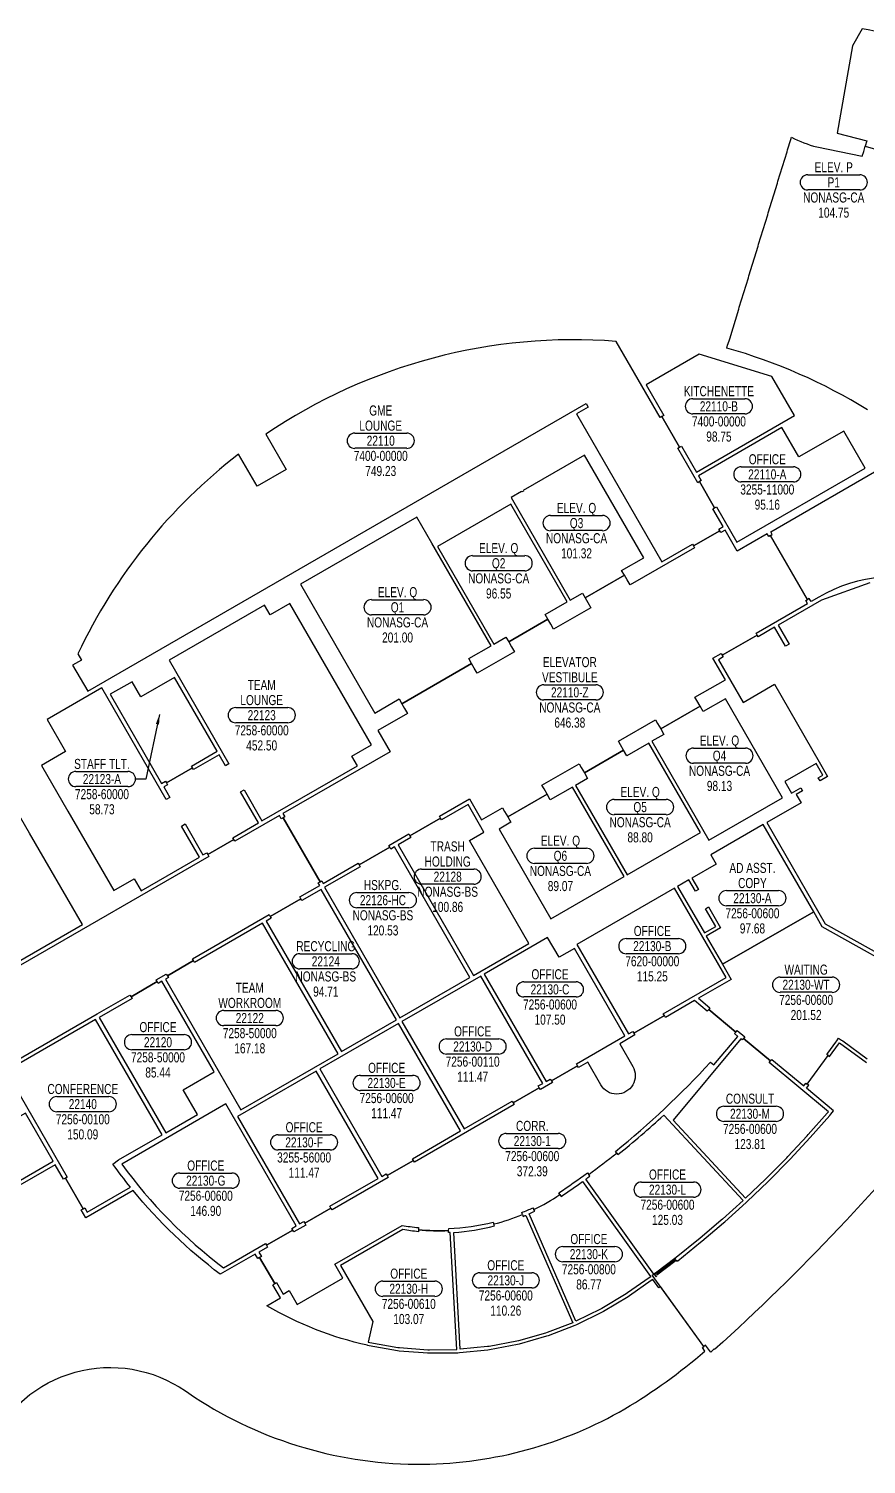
# Model space of a CAD drawing. Extents: x -1348 to 2182, y 5203 to 7501.
# Drawn here: x -132 to 865, y 5599 to 7308 of the extents above; entities that cross this region are included whole.
import ezdxf
from ezdxf.enums import TextEntityAlignment as Align

# ---------------------------------------------------------------- set-up
doc = ezdxf.new("R2010")
doc.units = 0
doc.header["$LTSCALE"] = 48
doc.header["$MEASUREMENT"] = 0
doc.layers.get('0').update_dxf_attribs({"linetype": 'CONTINUOUS'})
for name, color, linetype in [('AREA', 3, 'CONTINUOUS'), ('AREA2', 1, 'CONTINUOUS'), ('COSTC', 6, 'CONTINUOUS'), ('PLINE2', 5, 'CONTINUOUS'), ('ROOMNA', 4, 'CONTINUOUS'), ('ROOMNO', 4, 'CONTINUOUS'), ('ROOMOV', 4, 'CONTINUOUS')]:
    doc.layers.add(name, color=color, linetype=linetype)
doc.dimstyles.get("Standard").update_dxf_attribs({"dimtxt": 0.18, "dimasz": 12, "dimexe": 0.18, "dimexo": 0.0625, "dimgap": 0.09, "dimtad": 0, "dimtih": 1, "dimtoh": 1, "dimdec": 4, "dimzin": 0, "dimtxsty": 'STANDARD', "dimcen": 0.09, "dimazin": 3, "dimtfac": 1, "dimtdec": 4, "dimtofl": 0, "dimtmove": 0, "dimatfit": 3, "dimtolj": 1, "dimtzin": 0})

# ---------------------------------------------------------------- blocks, each defined once
blk = doc.blocks.new('ROOM')
at = {"layer": 'ROOMOV'}
for p, q in [((-31, 9), (31, 9)), ((31, -9), (-31, -9))]:
    blk.add_line(p, q, dxfattribs=at)
for centre, start, end in [((-31, 0), 90, 270), ((31, 0), 270, 90)]:
    blk.add_arc(centre, 9.04, start, end, dxfattribs=at)
at = {"width": 0.75, "flags": 1}
for tag, p in [('FLFIN', (-60, -36)), ('ICRA', (60, -36)), ('FLTYPE', (-60, -48)), ('USER1', (60, -48)), ('FLCOND', (-60, -60)), ('USER2', (60, -60)), ('WLTYPE', (-60, -84)), ('WLFIN', (-60, -72)), ('BLDG', (-24, -84)), ('SITE', (-24, -72)), ('UCODE', (24, -72)), ('UDESC', (24, -84)), ('USER3', (60, -72)), ('USER4', (60, -84)), ('WLCOND', (-60, -96)), ('FLR', (-24, -96)), ('FCODE', (24, -96)), ('USER5', (60, -96)), ('CLTYPE', (-60, -120)), ('CLFIN', (-60, -108)), ('COSTCD', (-24, -108)), ('DEPTD', (-24, -120)), ('DIVISION', (24, -120)), ('FDESC', (24, -108)), ('USER6', (60, -108)), ('USER7', (60, -120)), ('CLCOND', (-60, -132)), ('RDES', (-24, -132)), ('CONTACT', (24, -132)), ('USER8', (60, -132)), ('CLHT', (-60, -144)), ('BASE', (-60, -156)), ('CHDATE', (-24, -144)), ('CBACK', (-24, -156)), ('PRCONTACT', (24, -156)), ('OCCUP', (24, -144)), ('BLOCK2', (60, -156)), ('BLOCK', (60, -144))]:
    blk.add_attdef(tag, text='', height=6, dxfattribs=at).set_placement(p, align=Align.MIDDLE_CENTER)
at = {"layer": 'AREA', "width": 0.75}
blk.add_attdef('AREA', text='', height=12, dxfattribs=at).set_placement((0, -36), align=Align.MIDDLE_CENTER)
at = {"layer": 'AREA2', "width": 0.75}
blk.add_attdef('AREA2', text='', height=12, dxfattribs=at).set_placement((0, -36), align=Align.MIDDLE_CENTER)
at = {"layer": 'COSTC', "width": 0.75}
blk.add_attdef('COSTC', text='', height=12, dxfattribs=at).set_placement((0, -18), align=Align.MIDDLE_CENTER)
at = {"layer": 'ROOMNA', "width": 0.75}
for tag, p in [('RMNAA', (0, 54)), ('RMNAB', (0, 36)), ('RMNAC', (0, 18))]:
    blk.add_attdef(tag, text='', height=12, dxfattribs=at).set_placement(p, align=Align.MIDDLE_CENTER)
at = {"layer": 'ROOMNO', "width": 0.75}
blk.add_attdef('RMNU', text='', height=12, dxfattribs=at).set_placement((0, 0), align=Align.MIDDLE_CENTER)

msp = doc.modelspace()

# ---------------------------------------------------------------- linework, layer by layer
at = {"layer": 'PLINE2', "color": 6}
for points in [[(975.7, 7275.1, 0.044736), (859.8, 7307.5), (848.5, 7287.3), (830.2, 7183.3), (865.5, 7174.1), (863.6, 7167.8), (915.4, 7152.5), (917.3, 7158.8), (927.3, 7155.3)], [(567.1, 6935.3, 0.16996), (150.1, 6824.7), (174.2, 6782.9), (139.6, 6762.9), (117.5, 6801.1, 0.118537), (-73.8, 6563.2), (-69.6, 6555.8), (-80, 6549.8, 0.000014), (-80, 6549.8), (-62, 6518.8), (531.3, 6861.3), (533.7, 6857.1), (519.9, 6849.1), (621.6, 6672.9), (658, 6693.9), (659.3, 6691.8), (690.4, 6709.8), (689.3, 6711.8), (694.4, 6714.8), (682.2, 6736), (684.3, 6737.2), (666.3, 6768.4), (664.2, 6767.1), (640.4, 6808.3), (642.6, 6809.5), (621.6, 6845.9), (619.4, 6844.7)], [(711.8, 6108), (707.9, 6111.2), (709.5, 6113.1), (677.2, 6140), (675.6, 6138.1), (660.5, 6150.7), (625.7, 6130.6), (624.5, 6132.7), (588.1, 6111.7), (589.3, 6109.6), (571.3, 6099.2), (586.8, 6072.2, -1), (548.7, 6050.2), (533.2, 6077.2), (522.3, 6070.9), (521.1, 6073), (489.9, 6055), (491.2, 6052.9), (476.8, 6044.7), (475.6, 6046.8), (444.4, 6028.8), (445.7, 6026.7), (326.9, 5958.1), (325.7, 5960.2), (294.5, 5942.2), (295.7, 5940.1), (228.8, 5901.4), (227.5, 5903.5), (196.4, 5885.5), (197.6, 5883.4), (183.3, 5875.2), (182, 5877.3), (150.9, 5859.3), (152.1, 5857.2), (141.7, 5851.2), (144.7, 5846), (142.6, 5844.7), (160.6, 5813.6), (162.7, 5814.8), (170.5, 5801.2), (177.8, 5805.4), (187.4, 5788.8), (241.8, 5820.2), (232.3, 5836.8), (312.3, 5883, 0.019217), (331.7, 5880.3), (331.6, 5877.8, 0.034934), (367.6, 5876.7), (367.7, 5879.2, 0.052583), (420.7, 5886.9), (421.5, 5884.6, 0.034934), (455.7, 5895.9), (454.9, 5898.3, 0.013701), (467.7, 5903.9), (468.9, 5901.8, 0.034934), (500.2, 5919.6), (499, 5921.7, 0.010493), (532.9, 5945.5), (534.4, 5943.6, 0.010608), (567.7, 5969.1), (566.2, 5971.1, 0.039359), (679.4, 6077.3), (683.5, 6074)], [(-52.6, 6128), (-159.3, 6066.4), (-86.5, 5940.3), (-88.6, 5939.1), (-67.6, 5902.7), (-65.5, 5903.9), (-62.5, 5898.7), (-11.1, 5928.4, -0.01428), (-32.1, 5956), (-25.2, 5960.9), (26.6, 5990.8)], [(102.3, 6027.5), (-21.6, 5955.9, 0.072585), (99.6, 5832.5), (149.6, 5861.4), (150.9, 5859.3), (182, 5877.3), (180.8, 5879.4), (186, 5882.4)], [(623.7, 6014.2), (718.1, 5912.4), (693.7, 5890.4), (693.7, 5890.4), (692.2, 5889.1), (692.2, 5889.1), (666.5, 5867.2), (666.5, 5867.2), (664.9, 5866), (664.9, 5866), (638.5, 5844.8), (638.5, 5844.8), (636.9, 5843.6), (614, 5826.2), (612.1, 5824.8), (530.8, 5937.9, 0.015606), (535.9, 5941.7), (534.4, 5943.6, 0.010608), (567.7, 5969.1), (569.2, 5967.2, 0.01812)], [(526.8, 5935.1), (608, 5822.1), (608.1, 5822.2), (608.3, 5821.9), (606.4, 5820.5), (606.4, 5820.5), (580.5, 5802.6), (578.9, 5801.5), (578.9, 5801.5), (550.1, 5784), (550.1, 5784), (548.3, 5783.1), (548.3, 5783.1), (519.2, 5768.8), (463.5, 5896.6), (463.5, 5896.6, 0.007042), (470.1, 5899.7), (468.9, 5901.8, 0.034934), (500.2, 5919.6), (501.4, 5917.5, 0.007782)], [(459.6, 5894.9), (515.3, 5767.1), (484.9, 5755.4), (484.9, 5755.4), (483, 5754.8), (483, 5754.8), (450.7, 5745.6), (450.7, 5745.6), (448.8, 5745.1), (448.8, 5745.1), (415.7, 5738.9), (415.7, 5738.9), (413.7, 5738.6), (413.7, 5738.6), (381.4, 5735.4), (373.8, 5874.6), (373.8, 5874.6, 0.047211), (422.3, 5882.3), (421.5, 5884.6, 0.034934), (455.7, 5895.9), (456.4, 5893.6, 0.00326)], [(369.6, 5874.4, -0.001925), (367.6, 5874.3), (367.6, 5876.7, -0.034934), (331.6, 5877.8), (331.6, 5875.4, -0.017833), (313.2, 5877.9), (238.9, 5835), (277.2, 5768.6), (271.8, 5743.9), (273.9, 5743.4), (307.3, 5737.7), (309.1, 5737.5), (342.8, 5734.9), (344.7, 5734.8), (377.2, 5735.1)]]:
    msp.add_lwpolyline(points, format="xyb", close=True, dxfattribs=at)
for points in [[(866.2, 6854, 0.068593), (698.9, 6927.3, -0.017852), (698.8, 6927.4), (699.8, 6930.6), (701.5, 6936.1), (702.2, 6938.5), (713, 6973.6), (713.7, 6976), (724.5, 7011.1), (725.2, 7013.4), (736, 7048.5), (736.7, 7050.9), (747.5, 7086), (748.2, 7088.4), (759, 7123.5), (759.7, 7125.9), (770.5, 7161), (771.2, 7163.4), (774.9, 7175.5), (775.8, 7178.4, 0.051203), (805.9, 7166.7), (860.1, 7155.9), (861.8, 7161.4), (863.6, 7167.8), (915.4, 7152.5)], [(961.3, 6643.8, 0.225964), (808.3, 6630.9), (799.1, 6625.6), (796.9, 6629.3), (794.8, 6628.1), (750.8, 6704.3), (752.9, 6705.5), (751.2, 6708.5), (889.8, 6788.6)], [(1202.3, 6376.1, -0.078238), (684.3, 5735.1), (683.6, 5735.9), (679.6, 5732.2), (679.4, 5732.4), (673.6, 5740.4), (671.6, 5738.9), (610.1, 5823.6), (612, 5825), (612.1, 5824.8), (612.4, 5825), (614.9, 5821.7), (612.5, 5825), (613.5, 5825.8), (636.9, 5843.5), (637.9, 5842.2), (615.1, 5824.8), (615.5, 5824.2), (638.4, 5841.6), (639.4, 5840.3), (640.3, 5840.9), (667.5, 5862.8), (669, 5864), (669, 5864), (669, 5864), (694.9, 5886), (694.9, 5886), (696.4, 5887.3), (696.4, 5887.3), (721.7, 5910.1), (723.1, 5911.4), (723.1, 5911.4), (747.7, 5934.9), (749.1, 5936.3), (749.1, 5936.3), (773, 5960.5), (774.4, 5961.9), (774.4, 5961.9), (798.2, 5987.5), (821.4, 6013.8), (822.6, 6015.3, 0.112828), (822.7, 6015.3), (822.5, 6015.4), (825.9, 6019.5), (793.6, 6046.3), (796.3, 6050), (794.6, 6051.2), (819.3, 6085.1), (821, 6083.9), (831.7, 6098.6), (832.9, 6100.2), (834.4, 6099.1), (863.5, 6078.1), (865.1, 6076.9)], [(-178.4, 5621.5, -0.468787), (54.2, 5685.8), (65.1, 5678.6, 0.148701), (337.4, 5598.7, 0.129722), (577.4, 5664.6, 0.044269), (672.7, 5733.3), (669.7, 5737.5), (671.6, 5738.9), (619.9, 5810.1), (617.9, 5808.7), (610.7, 5818.5), (608.8, 5817.2), (582.8, 5799.2), (581.2, 5798), (552.1, 5780.4), (552.1, 5780.4), (550.3, 5779.5), (519.8, 5764.5), (518, 5763.7), (486.2, 5751.5), (484.3, 5750.9), (451.7, 5741.6), (449.7, 5741.1), (416.3, 5734.8), (414.3, 5734.5), (380.5, 5731.1), (378.5, 5731), (344.5, 5730.7), (342.5, 5730.7), (337.4, 5731.1), (308.7, 5733.4), (306.7, 5733.7), (273.2, 5739.4), (271, 5739.8), (271.1, 5740.3, -0.080332), (151.3, 5787.3), (167.5, 5796.7), (158.5, 5812.3), (160.6, 5813.6), (142.6, 5844.7), (140.5, 5843.5), (137.5, 5848.7), (95.8, 5824.7, -0.059496), (-8, 5924.5), (-64.2, 5892.1), (-69.7, 5901.5), (-67.6, 5902.7), (-88.6, 5939.1), (-90.7, 5937.9), (-100.7, 5955.2), (-169.3, 5915.6)]]:
    msp.add_lwpolyline(points, format="xyb", dxfattribs=at)
for points in [[(752.4, 6893.3), (665.7, 6920), (602.6, 6883.6), (623.7, 6847.1), (621.6, 6845.9), (642.6, 6809.5), (644.7, 6810.7), (662.7, 6779.5), (779.3, 6846.9)], [(838, 6828.6), (784.5, 6797.7), (764.3, 6832.6), (665.1, 6775.3), (668.4, 6769.6), (666.3, 6768.4), (684.3, 6737.2), (686.4, 6738.4), (710.8, 6696.2), (863.5, 6784.4)], [(529.5, 6799.9), (456.3, 6757.7), (456.7, 6757.1), (454.9, 6756.1), (454.5, 6756.7), (442, 6749.4), (512.5, 6627.3), (526.8, 6635.6), (530.1, 6630), (576.8, 6657), (573.6, 6662.6), (600, 6677.8)], [(441.6, 6741.7), (354.3, 6691.3), (421.6, 6574.8), (435.9, 6583.1), (439.1, 6577.5), (485.9, 6604.5), (482.6, 6610.1), (508.9, 6625.2)], [(347.6, 6694.9), (329.6, 6726.1), (191.1, 6646.1), (279.6, 6492.8), (308.6, 6509.6), (311.8, 6504), (395, 6552), (391.7, 6557.6), (418.1, 6572.8), (347.6, 6694.9)], [(794.8, 6623.1), (792.7, 6626.9), (794.8, 6628.1), (750.8, 6704.3), (748.7, 6703.1), (746.9, 6706.1), (711.3, 6685.5), (696.9, 6710.6), (691.7, 6707.6), (690.4, 6709.8), (659.3, 6691.8), (660.5, 6689.7), (583.6, 6645.3), (580.1, 6651.3), (576.8, 6657), (530.1, 6630), (533.3, 6624.3), (536.8, 6618.3), (492.6, 6592.8), (489.1, 6598.8), (485.9, 6604.5), (439.1, 6577.5), (442.4, 6571.8), (445.9, 6565.8), (401.7, 6540.2), (398.2, 6546.3), (398.2, 6546.3), (395, 6552), (311.8, 6504), (315.1, 6498.3), (315, 6498.3), (318.5, 6492.2), (283.4, 6472), (297.9, 6446.8), (170.4, 6373.2), (172.7, 6369.3), (170.5, 6368.1), (214.5, 6291.9), (216.7, 6293.1), (218.4, 6290.1), (260.1, 6314.2), (261.3, 6312), (297.7, 6333), (296.5, 6335.2), (320.3, 6348.9), (321.5, 6346.8), (357.9, 6367.8), (356.6, 6369.9), (392.5, 6390.6), (406.8, 6365.8), (431.9, 6380.1), (434.3, 6375.8), (438.1, 6369.2), (484.9, 6396.1), (481.2, 6402.6), (478.7, 6406.9), (523.1, 6432.3), (525.4, 6428.1), (529.2, 6421.6), (575.9, 6448.5), (572.2, 6455.1), (569.7, 6459.4), (614, 6484.8), (616.4, 6480.6), (620.1, 6474), (666.9, 6500.9), (663.1, 6507.6), (663.1, 6507.6), (660.9, 6511.6), (697.2, 6532.3), (682.3, 6558.1), (692.1, 6563.8), (693.3, 6561.7), (734.9, 6585.7), (733.7, 6587.8)], [(178.6, 6623.2), (155.2, 6609.7), (148.5, 6621.3), (35, 6555.8), (106.1, 6432.5), (101.9, 6430.1), (94.4, 6443), (64, 6425.5), (62.8, 6427.6), (31.6, 6409.6), (32.8, 6407.5), (28.4, 6404.9), (35.7, 6392.2), (31.5, 6389.8), (-45.3, 6522.8), (-110.5, 6485.1), (-88.6, 6447.1), (-117.2, 6430.6), (-85.7, 6376), (-85.7, 6376), (-31.1, 6281.5), (-6.8, 6295.6), (1.4, 6281.3), (70.9, 6321.4), (49.6, 6358.3), (53.9, 6360.8), (75.2, 6323.9), (79.6, 6326.4), (80.8, 6324.4), (112, 6342.4), (110.8, 6344.4), (141.2, 6362), (119.9, 6398.9), (124.1, 6401.3), (145.4, 6364.4), (259, 6430), (252.4, 6441.4), (275.8, 6454.9)], [(41.2, 6535.2), (1.2, 6512), (-9.3, 6530.2), (-35.3, 6515.2), (25.9, 6409.1), (30.4, 6411.7), (31.6, 6409.6), (62.8, 6427.6), (61.6, 6429.7), (92, 6447.3)], [(697.1, 6509.7), (670.6, 6494.6), (666.9, 6500.9), (620.1, 6474), (623.9, 6467.4), (609.6, 6459.2), (677.5, 6341.6), (765, 6392.1)], [(605.9, 6457.1), (579.6, 6442.1), (575.9, 6448.5), (529.2, 6421.6), (533, 6414.9), (518.7, 6406.7), (580.1, 6300.3), (667.3, 6350.7)], [(515.2, 6404.7), (488.7, 6389.6), (484.9, 6396.1), (438.1, 6369.2), (441.8, 6362.8), (427.6, 6354.6), (489.2, 6247.9), (576.6, 6298.3)], [(-131.2, 6349.8), (-153.4, 6388.3), (-293.7, 6307.3), (-208.7, 6160), (-181, 6176), (-179.8, 6173.9), (-143.4, 6194.9), (-144.6, 6197), (-68.4, 6241), (-131.2, 6349.8)], [(392.3, 6341.1), (409.6, 6351.1), (390.7, 6383.9), (359.1, 6365.7), (357.9, 6367.8), (321.5, 6346.8), (322.7, 6344.7), (307.5, 6335.9), (397.2, 6180.4), (463.1, 6218.5)], [(742.2, 6360.1), (679.8, 6324.1), (686.2, 6313), (657.3, 6296.3), (665.1, 6282.8), (661.4, 6280.7), (653.6, 6294.2), (640.2, 6286.5), (672.2, 6231.1), (685.6, 6238.8), (673.4, 6259.9), (677.1, 6262), (691.4, 6237.2), (674.3, 6227.4), (693.7, 6193.8), (802.2, 6256.2)], [(303.2, 6333.4), (298.9, 6330.9), (297.7, 6333), (261.3, 6312), (262.5, 6309.9), (220, 6285.4), (309.7, 6129.9), (393, 6178)], [(215.8, 6282.9), (192.9, 6269.7), (191.7, 6271.8), (155.3, 6250.8), (156.5, 6248.7), (150.5, 6245.2), (240.2, 6089.8), (305.5, 6127.5)], [(636.5, 6284.3), (520.3, 6217.2), (581.7, 6110.8), (586.9, 6113.8), (588.1, 6111.7), (624.5, 6132.7), (623.2, 6134.8), (697.9, 6177.9)], [(146.2, 6242.8), (65.1, 6196), (63.9, 6198.1), (32.8, 6180.1), (34, 6178), (30.5, 6176), (120.3, 6020.5), (236, 6087.3)], [(517.3, 6212.6), (499.1, 6202.1), (485.4, 6225.7), (465.6, 6214.3), (410, 6182.2), (483.8, 6054.3), (488.7, 6057.2), (489.9, 6055), (521.1, 6073), (519.9, 6075.2), (577.5, 6108.4)], [(26.3, 6173.5), (21.8, 6171), (20.6, 6173.1), (-10.5, 6155.1), (-9.3, 6153), (-48.4, 6130.4), (30.8, 5993.3), (68.6, 6015.1), (51.6, 6044.4), (88.5, 6065.7), (87.7, 6067.2), (87.7, 6067.2)], [(405.8, 6179.7), (312.1, 6125.7), (386, 5997.8), (443.2, 6030.9), (444.4, 6028.8), (475.6, 6046.8), (474.4, 6048.9), (479.6, 6051.9)], [(307.9, 6123.2), (214.3, 6069.2), (288.1, 5941.3), (293.3, 5944.3), (294.5, 5942.2), (325.7, 5960.2), (324.5, 5962.3), (381.7, 5995.4)], [(749.2, 6076.9), (750.8, 6078.7), (718.5, 6105.6), (717, 6103.7), (715.5, 6104.9), (635.1, 6008.1), (721.2, 5915.3), (744.8, 5937.9), (746.2, 5939.2), (770.1, 5963.4), (771.4, 5964.8), (794.5, 5989.6), (795.8, 5991), (818.3, 6016.5), (819.7, 6018.2)], [(-103.1, 5959.4), (-136.1, 6016.6), (-154.3, 6006.1), (-181.7, 6053.5), (-270.1, 6002.4), (-209.7, 5897.9), (-206.4, 5899.8), (-205.2, 5897.7), (-170.5, 5917.7), (-171.7, 5919.8)], [(210.1, 6066.7), (116.4, 6012.7), (190.2, 5884.8), (195.1, 5887.7), (196.4, 5885.5), (227.5, 5903.5), (226.3, 5905.7), (283.9, 5938.9)]]:
    msp.add_lwpolyline(points, close=True, dxfattribs=at)
for points in [[(869.1, 6647.9), (811.5, 6627.1), (759.9, 6597.3), (772.9, 6574.8), (768.7, 6572.4), (755.7, 6594.9), (736.1, 6583.6), (734.9, 6585.7), (693.3, 6561.7), (694.6, 6559.6), (688.9, 6556.3), (718.2, 6505.6), (755.4, 6527.1), (808.7, 6434.9), (818.8, 6417.4), (809.8, 6412.3), (807.7, 6415.9), (813, 6419), (805, 6432.8), (767.8, 6411.3), (775.8, 6397.5), (786.9, 6403.9), (789, 6400.3), (781.5, 6395.9), (787.2, 6386.1), (746.4, 6362.5), (816, 6242), (904.8, 6192.2)], [(-276.2, 6004.5), (-50.8, 6134.6), (-11.8, 6157.2), (-10.5, 6155.1), (20.6, 6173.1), (19.4, 6175.2), (31.5, 6182.2), (32.8, 6180.1), (63.9, 6198.1), (62.7, 6200.2), (154.1, 6253), (155.3, 6250.8), (191.7, 6271.8), (190.4, 6274), (214.2, 6287.7), (212.4, 6290.7), (214.5, 6291.9), (170.5, 6368.1), (168.4, 6366.9), (166.2, 6370.8), (113.2, 6340.2), (112, 6342.4), (80.8, 6324.4), (82.1, 6322.2), (-142.1, 6192.8)], [(930.2, 6172.4), (812.4, 6238.4), (802.2, 6256.2), (693.7, 6193.8), (704.1, 6175.8), (665, 6153.3), (678.7, 6141.8), (677.2, 6140), (709.5, 6113.1), (711, 6115), (720.1, 6107.5), (718.5, 6105.6), (750.8, 6078.7), (752.4, 6080.6), (790.4, 6049), (792.9, 6052.4), (794.6, 6051.2), (819.3, 6085.1), (817.7, 6086.3), (818.9, 6087.9), (818.9, 6087.9), (828.4, 6101), (828.4, 6101), (829.6, 6102.7), (831.9, 6105.9), (835.2, 6103.5), (835.3, 6103.6), (836.9, 6102.5), (865.9, 6081.4)]]:
    msp.add_lwpolyline(points, dxfattribs=at)

# ---------------------------------------------------------------- block references
at = {"layer": 'ROOMNO'}
ref = msp.add_blockref('ROOM', (826.1, 7124.6), dxfattribs=at)
ref.add_attrib('RMNU', 'P1', dxfattribs={"height": 12, "width": 0.75}).set_placement((826.1, 7124.6), align=Align.MIDDLE_CENTER)
ref.add_attrib('RMNAC', 'ELEV. P', dxfattribs={"layer": 'ROOMNA', "height": 12, "width": 0.75}).set_placement((826.1, 7142.6), align=Align.MIDDLE_CENTER)
ref.add_attrib('COSTC', 'NONASG-CA', dxfattribs={"layer": 'COSTC', "height": 12, "width": 0.75}).set_placement((826.1, 7106.6), align=Align.MIDDLE_CENTER)
ref.add_attrib('AREA2', '104.75', dxfattribs={"layer": 'AREA2', "height": 12, "width": 0.75}).set_placement((826.1, 7088.6), align=Align.MIDDLE_CENTER)
ref = msp.add_blockref('ROOM', (689.4, 6858), dxfattribs=at)
ref.add_attrib('RMNU', '22110-B', dxfattribs={"height": 12, "width": 0.75}).set_placement((689.4, 6858), align=Align.MIDDLE_CENTER)
ref.add_attrib('RMNAC', 'KITCHENETTE', dxfattribs={"layer": 'ROOMNA', "height": 12, "width": 0.75}).set_placement((689.4, 6876), align=Align.MIDDLE_CENTER)
ref.add_attrib('COSTC', '7400-00000', dxfattribs={"layer": 'COSTC', "height": 12, "width": 0.75}).set_placement((689.4, 6840), align=Align.MIDDLE_CENTER)
ref.add_attrib('AREA2', '98.75', dxfattribs={"layer": 'AREA2', "height": 12, "width": 0.75}).set_placement((689.4, 6822), align=Align.MIDDLE_CENTER)
ref = msp.add_blockref('ROOM', (286.8, 6817), dxfattribs=at)
ref.add_attrib('RMNU', '22110', dxfattribs={"height": 12, "width": 0.75}).set_placement((286.8, 6817), align=Align.MIDDLE_CENTER)
ref.add_attrib('RMNAB', 'GME', dxfattribs={"layer": 'ROOMNA', "height": 12, "width": 0.75}).set_placement((286.8, 6853), align=Align.MIDDLE_CENTER)
ref.add_attrib('RMNAC', 'LOUNGE', dxfattribs={"layer": 'ROOMNA', "height": 12, "width": 0.75}).set_placement((286.8, 6835), align=Align.MIDDLE_CENTER)
ref.add_attrib('COSTC', '7400-00000', dxfattribs={"layer": 'COSTC', "height": 12, "width": 0.75}).set_placement((286.8, 6799), align=Align.MIDDLE_CENTER)
ref.add_attrib('AREA2', '749.23', dxfattribs={"layer": 'AREA2', "height": 12, "width": 0.75}).set_placement((286.8, 6781), align=Align.MIDDLE_CENTER)
ref = msp.add_blockref('ROOM', (747, 6777), dxfattribs=at)
ref.add_attrib('RMNU', '22110-A', dxfattribs={"height": 12, "width": 0.75}).set_placement((747, 6777), align=Align.MIDDLE_CENTER)
ref.add_attrib('RMNAC', 'OFFICE', dxfattribs={"layer": 'ROOMNA', "height": 12, "width": 0.75}).set_placement((747, 6795), align=Align.MIDDLE_CENTER)
ref.add_attrib('COSTC', '3255-11000', dxfattribs={"layer": 'COSTC', "height": 12, "width": 0.75}).set_placement((747, 6759), align=Align.MIDDLE_CENTER)
ref.add_attrib('AREA2', '95.16', dxfattribs={"layer": 'AREA2', "height": 12, "width": 0.75}).set_placement((747, 6741), align=Align.MIDDLE_CENTER)
ref = msp.add_blockref('ROOM', (519.9, 6719), dxfattribs=at)
ref.add_attrib('RMNU', 'Q3', dxfattribs={"height": 12, "width": 0.75}).set_placement((519.9, 6719), align=Align.MIDDLE_CENTER)
ref.add_attrib('RMNAC', 'ELEV. Q', dxfattribs={"layer": 'ROOMNA', "height": 12, "width": 0.75}).set_placement((519.9, 6737), align=Align.MIDDLE_CENTER)
ref.add_attrib('COSTC', 'NONASG-CA', dxfattribs={"layer": 'COSTC', "height": 12, "width": 0.75}).set_placement((519.9, 6701), align=Align.MIDDLE_CENTER)
ref.add_attrib('AREA2', '101.32', dxfattribs={"layer": 'AREA2', "height": 12, "width": 0.75}).set_placement((519.9, 6683), align=Align.MIDDLE_CENTER)
ref = msp.add_blockref('ROOM', (427.2, 6671.2), dxfattribs=at)
ref.add_attrib('RMNU', 'Q2', dxfattribs={"height": 12, "width": 0.75}).set_placement((427.2, 6671.2), align=Align.MIDDLE_CENTER)
ref.add_attrib('RMNAC', 'ELEV. Q', dxfattribs={"layer": 'ROOMNA', "height": 12, "width": 0.75}).set_placement((427.2, 6689.2), align=Align.MIDDLE_CENTER)
ref.add_attrib('COSTC', 'NONASG-CA', dxfattribs={"layer": 'COSTC', "height": 12, "width": 0.75}).set_placement((427.2, 6653.2), align=Align.MIDDLE_CENTER)
ref.add_attrib('AREA2', '96.55', dxfattribs={"layer": 'AREA2', "height": 12, "width": 0.75}).set_placement((427.2, 6635.2), align=Align.MIDDLE_CENTER)
ref = msp.add_blockref('ROOM', (306.8, 6618.8), dxfattribs=at)
ref.add_attrib('RMNU', 'Q1', dxfattribs={"height": 12, "width": 0.75}).set_placement((306.8, 6618.8), align=Align.MIDDLE_CENTER)
ref.add_attrib('RMNAC', 'ELEV. Q', dxfattribs={"layer": 'ROOMNA', "height": 12, "width": 0.75}).set_placement((306.8, 6636.8), align=Align.MIDDLE_CENTER)
ref.add_attrib('COSTC', 'NONASG-CA', dxfattribs={"layer": 'COSTC', "height": 12, "width": 0.75}).set_placement((306.8, 6600.8), align=Align.MIDDLE_CENTER)
ref.add_attrib('AREA2', '201.00', dxfattribs={"layer": 'AREA2', "height": 12, "width": 0.75}).set_placement((306.8, 6582.8), align=Align.MIDDLE_CENTER)
ref = msp.add_blockref('ROOM', (511.9, 6517.5), dxfattribs=at)
ref.add_attrib('RMNU', '22110-Z', dxfattribs={"height": 12, "width": 0.75}).set_placement((511.9, 6517.5), align=Align.MIDDLE_CENTER)
ref.add_attrib('RMNAB', 'ELEVATOR', dxfattribs={"layer": 'ROOMNA', "height": 12, "width": 0.75}).set_placement((511.9, 6553.5), align=Align.MIDDLE_CENTER)
ref.add_attrib('RMNAC', 'VESTIBULE', dxfattribs={"layer": 'ROOMNA', "height": 12, "width": 0.75}).set_placement((511.9, 6535.5), align=Align.MIDDLE_CENTER)
ref.add_attrib('COSTC', 'NONASG-CA', dxfattribs={"layer": 'COSTC', "height": 12, "width": 0.75}).set_placement((511.9, 6499.5), align=Align.MIDDLE_CENTER)
ref.add_attrib('AREA2', '646.38', dxfattribs={"layer": 'AREA2', "height": 12, "width": 0.75}).set_placement((511.9, 6481.5), align=Align.MIDDLE_CENTER)
ref = msp.add_blockref('ROOM', (145.1, 6490.3), dxfattribs=at)
ref.add_attrib('RMNU', '22123', dxfattribs={"height": 12, "width": 0.75}).set_placement((145.1, 6490.3), align=Align.MIDDLE_CENTER)
ref.add_attrib('RMNAB', 'TEAM', dxfattribs={"layer": 'ROOMNA', "height": 12, "width": 0.75}).set_placement((145.1, 6526.3), align=Align.MIDDLE_CENTER)
ref.add_attrib('RMNAC', 'LOUNGE', dxfattribs={"layer": 'ROOMNA', "height": 12, "width": 0.75}).set_placement((145.1, 6508.3), align=Align.MIDDLE_CENTER)
ref.add_attrib('COSTC', '7258-60000', dxfattribs={"layer": 'COSTC', "height": 12, "width": 0.75}).set_placement((145.1, 6472.3), align=Align.MIDDLE_CENTER)
ref.add_attrib('AREA2', '452.50', dxfattribs={"layer": 'AREA2', "height": 12, "width": 0.75}).set_placement((145.1, 6454.3), align=Align.MIDDLE_CENTER)
ref = msp.add_blockref('ROOM', (690.1, 6442.1), dxfattribs=at)
ref.add_attrib('RMNU', 'Q4', dxfattribs={"height": 12, "width": 0.75}).set_placement((690.1, 6442.1), align=Align.MIDDLE_CENTER)
ref.add_attrib('RMNAC', 'ELEV. Q', dxfattribs={"layer": 'ROOMNA', "height": 12, "width": 0.75}).set_placement((690.1, 6460.1), align=Align.MIDDLE_CENTER)
ref.add_attrib('COSTC', 'NONASG-CA', dxfattribs={"layer": 'COSTC', "height": 12, "width": 0.75}).set_placement((690.1, 6424.1), align=Align.MIDDLE_CENTER)
ref.add_attrib('AREA2', '98.13', dxfattribs={"layer": 'AREA2', "height": 12, "width": 0.75}).set_placement((690.1, 6406.1), align=Align.MIDDLE_CENTER)
ref = msp.add_blockref('ROOM', (-45.1, 6414.3), dxfattribs=at)
ref.add_attrib('RMNU', '22123-A', dxfattribs={"height": 12, "width": 0.75}).set_placement((-45.1, 6414.3), align=Align.MIDDLE_CENTER)
ref.add_attrib('RMNAC', 'STAFF TLT.', dxfattribs={"layer": 'ROOMNA', "height": 12, "width": 0.75}).set_placement((-45.1, 6432.3), align=Align.MIDDLE_CENTER)
ref.add_attrib('COSTC', '7258-60000', dxfattribs={"layer": 'COSTC', "height": 12, "width": 0.75}).set_placement((-45.1, 6396.3), align=Align.MIDDLE_CENTER)
ref.add_attrib('AREA2', '58.73', dxfattribs={"layer": 'AREA2', "height": 12, "width": 0.75}).set_placement((-45.1, 6378.3), align=Align.MIDDLE_CENTER)
ref = msp.add_blockref('ROOM', (595.6, 6380.9), dxfattribs=at)
ref.add_attrib('RMNU', 'Q5', dxfattribs={"height": 12, "width": 0.75}).set_placement((595.6, 6380.9), align=Align.MIDDLE_CENTER)
ref.add_attrib('RMNAC', 'ELEV. Q', dxfattribs={"layer": 'ROOMNA', "height": 12, "width": 0.75}).set_placement((595.6, 6398.9), align=Align.MIDDLE_CENTER)
ref.add_attrib('COSTC', 'NONASG-CA', dxfattribs={"layer": 'COSTC', "height": 12, "width": 0.75}).set_placement((595.6, 6362.9), align=Align.MIDDLE_CENTER)
ref.add_attrib('AREA2', '88.80', dxfattribs={"layer": 'AREA2', "height": 12, "width": 0.75}).set_placement((595.6, 6344.9), align=Align.MIDDLE_CENTER)
ref = msp.add_blockref('ROOM', (366.5, 6298.1), dxfattribs=at)
ref.add_attrib('RMNU', '22128', dxfattribs={"height": 12, "width": 0.75}).set_placement((366.5, 6298.1), align=Align.MIDDLE_CENTER)
ref.add_attrib('RMNAB', 'TRASH', dxfattribs={"layer": 'ROOMNA', "height": 12, "width": 0.75}).set_placement((366.5, 6334.1), align=Align.MIDDLE_CENTER)
ref.add_attrib('RMNAC', 'HOLDING', dxfattribs={"layer": 'ROOMNA', "height": 12, "width": 0.75}).set_placement((366.5, 6316.1), align=Align.MIDDLE_CENTER)
ref.add_attrib('COSTC', 'NONASG-BS', dxfattribs={"layer": 'COSTC', "height": 12, "width": 0.75}).set_placement((366.5, 6280.1), align=Align.MIDDLE_CENTER)
ref.add_attrib('AREA2', '100.86', dxfattribs={"layer": 'AREA2', "height": 12, "width": 0.75}).set_placement((366.5, 6262.1), align=Align.MIDDLE_CENTER)
ref = msp.add_blockref('ROOM', (500.7, 6322.9), dxfattribs=at)
ref.add_attrib('RMNU', 'Q6', dxfattribs={"height": 12, "width": 0.75}).set_placement((500.7, 6322.9), align=Align.MIDDLE_CENTER)
ref.add_attrib('RMNAC', 'ELEV. Q', dxfattribs={"layer": 'ROOMNA', "height": 12, "width": 0.75}).set_placement((500.7, 6340.9), align=Align.MIDDLE_CENTER)
ref.add_attrib('COSTC', 'NONASG-CA', dxfattribs={"layer": 'COSTC', "height": 12, "width": 0.75}).set_placement((500.7, 6304.9), align=Align.MIDDLE_CENTER)
ref.add_attrib('AREA2', '89.07', dxfattribs={"layer": 'AREA2', "height": 12, "width": 0.75}).set_placement((500.7, 6286.9), align=Align.MIDDLE_CENTER)
ref = msp.add_blockref('ROOM', (729.3, 6272.5), dxfattribs=at)
ref.add_attrib('RMNU', '22130-A', dxfattribs={"height": 12, "width": 0.75}).set_placement((729.3, 6272.5), align=Align.MIDDLE_CENTER)
ref.add_attrib('RMNAB', 'AD ASST.', dxfattribs={"layer": 'ROOMNA', "height": 12, "width": 0.75}).set_placement((729.3, 6308.5), align=Align.MIDDLE_CENTER)
ref.add_attrib('RMNAC', 'COPY', dxfattribs={"layer": 'ROOMNA', "height": 12, "width": 0.75}).set_placement((729.3, 6290.5), align=Align.MIDDLE_CENTER)
ref.add_attrib('COSTC', '7256-00600', dxfattribs={"layer": 'COSTC', "height": 12, "width": 0.75}).set_placement((729.3, 6254.5), align=Align.MIDDLE_CENTER)
ref.add_attrib('AREA2', '97.68', dxfattribs={"layer": 'AREA2', "height": 12, "width": 0.75}).set_placement((729.3, 6236.5), align=Align.MIDDLE_CENTER)
ref = msp.add_blockref('ROOM', (289.4, 6270.1), dxfattribs=at)
ref.add_attrib('RMNU', '22126-HC', dxfattribs={"height": 12, "width": 0.75}).set_placement((289.4, 6270.1), align=Align.MIDDLE_CENTER)
ref.add_attrib('RMNAC', 'HSKPG.', dxfattribs={"layer": 'ROOMNA', "height": 12, "width": 0.75}).set_placement((289.4, 6288.1), align=Align.MIDDLE_CENTER)
ref.add_attrib('COSTC', 'NONASG-BS', dxfattribs={"layer": 'COSTC', "height": 12, "width": 0.75}).set_placement((289.4, 6252.1), align=Align.MIDDLE_CENTER)
ref.add_attrib('AREA2', '120.53', dxfattribs={"layer": 'AREA2', "height": 12, "width": 0.75}).set_placement((289.4, 6234.1), align=Align.MIDDLE_CENTER)
ref = msp.add_blockref('ROOM', (610.1, 6215.4), dxfattribs=at)
ref.add_attrib('RMNU', '22130-B', dxfattribs={"height": 12, "width": 0.75}).set_placement((610.1, 6215.4), align=Align.MIDDLE_CENTER)
ref.add_attrib('RMNAC', 'OFFICE', dxfattribs={"layer": 'ROOMNA', "height": 12, "width": 0.75}).set_placement((610.1, 6233.4), align=Align.MIDDLE_CENTER)
ref.add_attrib('COSTC', '7620-00000', dxfattribs={"layer": 'COSTC', "height": 12, "width": 0.75}).set_placement((610.1, 6197.4), align=Align.MIDDLE_CENTER)
ref.add_attrib('AREA2', '115.25', dxfattribs={"layer": 'AREA2', "height": 12, "width": 0.75}).set_placement((610.1, 6179.4), align=Align.MIDDLE_CENTER)
ref = msp.add_blockref('ROOM', (221.4, 6197.3), dxfattribs=at)
ref.add_attrib('RMNU', '22124', dxfattribs={"height": 12, "width": 0.75}).set_placement((221.4, 6197.3), align=Align.MIDDLE_CENTER)
ref.add_attrib('RMNAC', 'RECYCLING', dxfattribs={"layer": 'ROOMNA', "height": 12, "width": 0.75}).set_placement((221.4, 6215.3), align=Align.MIDDLE_CENTER)
ref.add_attrib('COSTC', 'NONASG-BS', dxfattribs={"layer": 'COSTC', "height": 12, "width": 0.75}).set_placement((221.4, 6179.3), align=Align.MIDDLE_CENTER)
ref.add_attrib('AREA2', '94.71', dxfattribs={"layer": 'AREA2', "height": 12, "width": 0.75}).set_placement((221.4, 6161.3), align=Align.MIDDLE_CENTER)
ref = msp.add_blockref('ROOM', (488.3, 6163.9), dxfattribs=at)
ref.add_attrib('RMNU', '22130-C', dxfattribs={"height": 12, "width": 0.75}).set_placement((488.3, 6163.9), align=Align.MIDDLE_CENTER)
ref.add_attrib('RMNAC', 'OFFICE', dxfattribs={"layer": 'ROOMNA', "height": 12, "width": 0.75}).set_placement((488.3, 6181.9), align=Align.MIDDLE_CENTER)
ref.add_attrib('COSTC', '7256-00600', dxfattribs={"layer": 'COSTC', "height": 12, "width": 0.75}).set_placement((488.3, 6145.9), align=Align.MIDDLE_CENTER)
ref.add_attrib('AREA2', '107.50', dxfattribs={"layer": 'AREA2', "height": 12, "width": 0.75}).set_placement((488.3, 6127.9), align=Align.MIDDLE_CENTER)
ref = msp.add_blockref('ROOM', (793.2, 6169.4), dxfattribs=at)
ref.add_attrib('RMNU', '22130-WT', dxfattribs={"height": 12, "width": 0.75}).set_placement((793.2, 6169.4), align=Align.MIDDLE_CENTER)
ref.add_attrib('RMNAC', 'WAITING', dxfattribs={"layer": 'ROOMNA', "height": 12, "width": 0.75}).set_placement((793.2, 6187.4), align=Align.MIDDLE_CENTER)
ref.add_attrib('COSTC', '7256-00600', dxfattribs={"layer": 'COSTC', "height": 12, "width": 0.75}).set_placement((793.2, 6151.4), align=Align.MIDDLE_CENTER)
ref.add_attrib('AREA2', '201.52', dxfattribs={"layer": 'AREA2', "height": 12, "width": 0.75}).set_placement((793.2, 6133.4), align=Align.MIDDLE_CENTER)
ref = msp.add_blockref('ROOM', (130.9, 6129.8), dxfattribs=at)
ref.add_attrib('RMNU', '22122', dxfattribs={"height": 12, "width": 0.75}).set_placement((130.9, 6129.8), align=Align.MIDDLE_CENTER)
ref.add_attrib('RMNAB', 'TEAM', dxfattribs={"layer": 'ROOMNA', "height": 12, "width": 0.75}).set_placement((130.9, 6165.8), align=Align.MIDDLE_CENTER)
ref.add_attrib('RMNAC', 'WORKROOM', dxfattribs={"layer": 'ROOMNA', "height": 12, "width": 0.75}).set_placement((130.9, 6147.8), align=Align.MIDDLE_CENTER)
ref.add_attrib('COSTC', '7258-50000', dxfattribs={"layer": 'COSTC', "height": 12, "width": 0.75}).set_placement((130.9, 6111.8), align=Align.MIDDLE_CENTER)
ref.add_attrib('AREA2', '167.18', dxfattribs={"layer": 'AREA2', "height": 12, "width": 0.75}).set_placement((130.9, 6093.8), align=Align.MIDDLE_CENTER)
ref = msp.add_blockref('ROOM', (21.6, 6101), dxfattribs=at)
ref.add_attrib('RMNU', '22120', dxfattribs={"height": 12, "width": 0.75}).set_placement((21.6, 6101), align=Align.MIDDLE_CENTER)
ref.add_attrib('RMNAC', 'OFFICE', dxfattribs={"layer": 'ROOMNA', "height": 12, "width": 0.75}).set_placement((21.6, 6119), align=Align.MIDDLE_CENTER)
ref.add_attrib('COSTC', '7258-50000', dxfattribs={"layer": 'COSTC', "height": 12, "width": 0.75}).set_placement((21.6, 6083), align=Align.MIDDLE_CENTER)
ref.add_attrib('AREA2', '85.44', dxfattribs={"layer": 'AREA2', "height": 12, "width": 0.75}).set_placement((21.6, 6065), align=Align.MIDDLE_CENTER)
ref = msp.add_blockref('ROOM', (396.2, 6095.9), dxfattribs=at)
ref.add_attrib('RMNU', '22130-D', dxfattribs={"height": 12, "width": 0.75}).set_placement((396.2, 6095.9), align=Align.MIDDLE_CENTER)
ref.add_attrib('RMNAC', 'OFFICE', dxfattribs={"layer": 'ROOMNA', "height": 12, "width": 0.75}).set_placement((396.2, 6113.9), align=Align.MIDDLE_CENTER)
ref.add_attrib('COSTC', '7256-00110', dxfattribs={"layer": 'COSTC', "height": 12, "width": 0.75}).set_placement((396.2, 6077.9), align=Align.MIDDLE_CENTER)
ref.add_attrib('AREA2', '111.47', dxfattribs={"layer": 'AREA2', "height": 12, "width": 0.75}).set_placement((396.2, 6059.9), align=Align.MIDDLE_CENTER)
ref = msp.add_blockref('ROOM', (293.8, 6052.5), dxfattribs=at)
ref.add_attrib('RMNU', '22130-E', dxfattribs={"height": 12, "width": 0.75}).set_placement((293.8, 6052.5), align=Align.MIDDLE_CENTER)
ref.add_attrib('RMNAC', 'OFFICE', dxfattribs={"layer": 'ROOMNA', "height": 12, "width": 0.75}).set_placement((293.8, 6070.5), align=Align.MIDDLE_CENTER)
ref.add_attrib('COSTC', '7256-00600', dxfattribs={"layer": 'COSTC', "height": 12, "width": 0.75}).set_placement((293.8, 6034.5), align=Align.MIDDLE_CENTER)
ref.add_attrib('AREA2', '111.47', dxfattribs={"layer": 'AREA2', "height": 12, "width": 0.75}).set_placement((293.8, 6016.5), align=Align.MIDDLE_CENTER)
ref = msp.add_blockref('ROOM', (-67.9, 6027.3), dxfattribs=at)
ref.add_attrib('RMNU', '22140', dxfattribs={"height": 12, "width": 0.75}).set_placement((-67.9, 6027.3), align=Align.MIDDLE_CENTER)
ref.add_attrib('RMNAC', 'CONFERENCE', dxfattribs={"layer": 'ROOMNA', "height": 12, "width": 0.75}).set_placement((-67.9, 6045.3), align=Align.MIDDLE_CENTER)
ref.add_attrib('COSTC', '7256-00100', dxfattribs={"layer": 'COSTC', "height": 12, "width": 0.75}).set_placement((-67.9, 6009.3), align=Align.MIDDLE_CENTER)
ref.add_attrib('AREA2', '150.09', dxfattribs={"layer": 'AREA2', "height": 12, "width": 0.75}).set_placement((-67.9, 5991.3), align=Align.MIDDLE_CENTER)
ref = msp.add_blockref('ROOM', (726.4, 6015.8), dxfattribs=at)
ref.add_attrib('RMNU', '22130-M', dxfattribs={"height": 12, "width": 0.75}).set_placement((726.4, 6015.8), align=Align.MIDDLE_CENTER)
ref.add_attrib('RMNAC', 'CONSULT', dxfattribs={"layer": 'ROOMNA', "height": 12, "width": 0.75}).set_placement((726.4, 6033.8), align=Align.MIDDLE_CENTER)
ref.add_attrib('COSTC', '7256-00600', dxfattribs={"layer": 'COSTC', "height": 12, "width": 0.75}).set_placement((726.4, 5997.8), align=Align.MIDDLE_CENTER)
ref.add_attrib('AREA2', '123.81', dxfattribs={"layer": 'AREA2', "height": 12, "width": 0.75}).set_placement((726.4, 5979.8), align=Align.MIDDLE_CENTER)
ref = msp.add_blockref('ROOM', (195.6, 5981.8), dxfattribs=at)
ref.add_attrib('RMNU', '22130-F', dxfattribs={"height": 12, "width": 0.75}).set_placement((195.6, 5981.8), align=Align.MIDDLE_CENTER)
ref.add_attrib('RMNAC', 'OFFICE', dxfattribs={"layer": 'ROOMNA', "height": 12, "width": 0.75}).set_placement((195.6, 5999.8), align=Align.MIDDLE_CENTER)
ref.add_attrib('COSTC', '3255-56000', dxfattribs={"layer": 'COSTC', "height": 12, "width": 0.75}).set_placement((195.6, 5963.8), align=Align.MIDDLE_CENTER)
ref.add_attrib('AREA2', '111.47', dxfattribs={"layer": 'AREA2', "height": 12, "width": 0.75}).set_placement((195.6, 5945.8), align=Align.MIDDLE_CENTER)
ref = msp.add_blockref('ROOM', (467.2, 5983.4), dxfattribs=at)
ref.add_attrib('RMNU', '22130-1', dxfattribs={"height": 12, "width": 0.75}).set_placement((467.2, 5983.4), align=Align.MIDDLE_CENTER)
ref.add_attrib('RMNAC', 'CORR.', dxfattribs={"layer": 'ROOMNA', "height": 12, "width": 0.75}).set_placement((467.2, 6001.4), align=Align.MIDDLE_CENTER)
ref.add_attrib('COSTC', '7256-00600', dxfattribs={"layer": 'COSTC', "height": 12, "width": 0.75}).set_placement((467.2, 5965.4), align=Align.MIDDLE_CENTER)
ref.add_attrib('AREA2', '372.39', dxfattribs={"layer": 'AREA2', "height": 12, "width": 0.75}).set_placement((467.2, 5947.4), align=Align.MIDDLE_CENTER)
ref = msp.add_blockref('ROOM', (78.5, 5936.2), dxfattribs=at)
ref.add_attrib('RMNU', '22130-G', dxfattribs={"height": 12, "width": 0.75}).set_placement((78.5, 5936.2), align=Align.MIDDLE_CENTER)
ref.add_attrib('RMNAC', 'OFFICE', dxfattribs={"layer": 'ROOMNA', "height": 12, "width": 0.75}).set_placement((78.5, 5954.2), align=Align.MIDDLE_CENTER)
ref.add_attrib('COSTC', '7256-00600', dxfattribs={"layer": 'COSTC', "height": 12, "width": 0.75}).set_placement((78.5, 5918.2), align=Align.MIDDLE_CENTER)
ref.add_attrib('AREA2', '146.90', dxfattribs={"layer": 'AREA2', "height": 12, "width": 0.75}).set_placement((78.5, 5900.2), align=Align.MIDDLE_CENTER)
ref = msp.add_blockref('ROOM', (628.2, 5925.5), dxfattribs=at)
ref.add_attrib('RMNU', '22130-L', dxfattribs={"height": 12, "width": 0.75}).set_placement((628.2, 5925.5), align=Align.MIDDLE_CENTER)
ref.add_attrib('RMNAC', 'OFFICE', dxfattribs={"layer": 'ROOMNA', "height": 12, "width": 0.75}).set_placement((628.2, 5943.5), align=Align.MIDDLE_CENTER)
ref.add_attrib('COSTC', '7256-00600', dxfattribs={"layer": 'COSTC', "height": 12, "width": 0.75}).set_placement((628.2, 5907.5), align=Align.MIDDLE_CENTER)
ref.add_attrib('AREA2', '125.03', dxfattribs={"layer": 'AREA2', "height": 12, "width": 0.75}).set_placement((628.2, 5889.5), align=Align.MIDDLE_CENTER)
ref = msp.add_blockref('ROOM', (534.6, 5848.7), dxfattribs=at)
ref.add_attrib('RMNU', '22130-K', dxfattribs={"height": 12, "width": 0.75}).set_placement((534.6, 5848.7), align=Align.MIDDLE_CENTER)
ref.add_attrib('RMNAC', 'OFFICE', dxfattribs={"layer": 'ROOMNA', "height": 12, "width": 0.75}).set_placement((534.6, 5866.7), align=Align.MIDDLE_CENTER)
ref.add_attrib('COSTC', '7256-00800', dxfattribs={"layer": 'COSTC', "height": 12, "width": 0.75}).set_placement((534.6, 5830.7), align=Align.MIDDLE_CENTER)
ref.add_attrib('AREA2', '86.77', dxfattribs={"layer": 'AREA2', "height": 12, "width": 0.75}).set_placement((534.6, 5812.7), align=Align.MIDDLE_CENTER)
ref = msp.add_blockref('ROOM', (320.2, 5807.5), dxfattribs=at)
ref.add_attrib('RMNU', '22130-H', dxfattribs={"height": 12, "width": 0.75}).set_placement((320.2, 5807.5), align=Align.MIDDLE_CENTER)
ref.add_attrib('RMNAC', 'OFFICE', dxfattribs={"layer": 'ROOMNA', "height": 12, "width": 0.75}).set_placement((320.2, 5825.5), align=Align.MIDDLE_CENTER)
ref.add_attrib('COSTC', '7256-00610', dxfattribs={"layer": 'COSTC', "height": 12, "width": 0.75}).set_placement((320.2, 5789.5), align=Align.MIDDLE_CENTER)
ref.add_attrib('AREA2', '103.07', dxfattribs={"layer": 'AREA2', "height": 12, "width": 0.75}).set_placement((320.2, 5771.5), align=Align.MIDDLE_CENTER)
ref = msp.add_blockref('ROOM', (435.7, 5817.5), dxfattribs=at)
ref.add_attrib('RMNU', '22130-J', dxfattribs={"height": 12, "width": 0.75}).set_placement((435.7, 5817.5), align=Align.MIDDLE_CENTER)
ref.add_attrib('RMNAC', 'OFFICE', dxfattribs={"layer": 'ROOMNA', "height": 12, "width": 0.75}).set_placement((435.7, 5835.5), align=Align.MIDDLE_CENTER)
ref.add_attrib('COSTC', '7256-00600', dxfattribs={"layer": 'COSTC', "height": 12, "width": 0.75}).set_placement((435.7, 5799.5), align=Align.MIDDLE_CENTER)
ref.add_attrib('AREA2', '110.26', dxfattribs={"layer": 'AREA2', "height": 12, "width": 0.75}).set_placement((435.7, 5781.5), align=Align.MIDDLE_CENTER)

# ---------------------------------------------------------------- leaders
msp.add_leader([(23.5, 6491.3), (7, 6414.3), (-5, 6414.3)], dimstyle='STANDARD', override={"dimgap": 12, "dimtad": 0}, dxfattribs=at)

doc.saveas('drawing.dxf')
